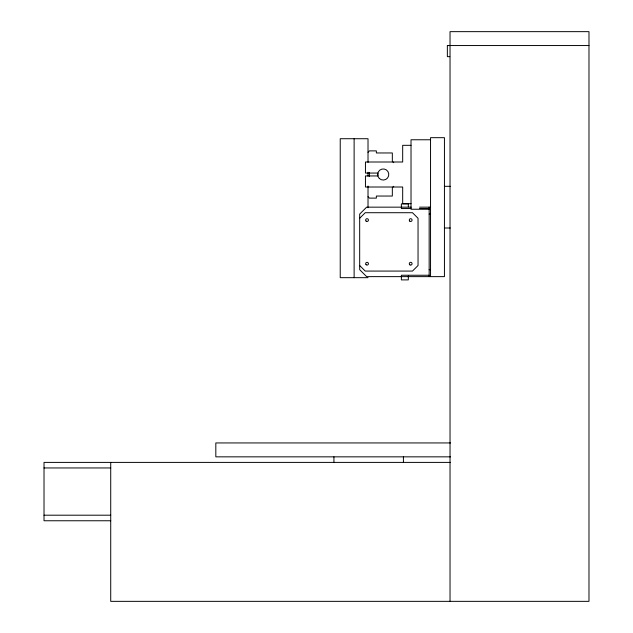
<?xml version="1.0" encoding="UTF-8"?>
<svg xmlns="http://www.w3.org/2000/svg" width="633" height="633" viewBox="0 0 633 633"><rect width="100%" height="100%" fill="white"/><g stroke="black" fill="none" stroke-linecap="round" stroke-linejoin="round"><path stroke-width="0.95" d="M368.018 152.268L369.411 150.883L376.358 150.883L376.358 152.964L392.333 152.964L392.333 161.304L393.726 162.689M359.679 218.274L365.241 212.712L412.479 212.712L418.041 218.274L418.041 265.52L412.479 271.074L365.241 271.074L359.679 265.52M393.726 186.316L392.333 187.7L392.333 196.04L376.358 196.04L376.358 198.121L369.411 198.121L368.018 196.736M447.357 45.544L449.762 45.544L447.357 45.544L447.357 56.661L449.762 56.661M450.031 45.544L588.983 45.544M430.614 139.766L411.023 139.766L411.023 209.238L429.633 209.238M411.023 145.321L402.683 145.321L402.683 162.001L365.447 162.001L365.447 173.062L377.861 173.062L377.861 175.942L365.447 175.942L365.447 187.012L402.683 187.012L402.683 203.684L411.023 203.684M444.437 186.316L450.261 186.316M411.213 207.157L366.626 207.157L359.679 214.104L359.679 269.682L366.626 276.629L444.437 276.629L444.437 137.678L430.543 137.678L430.543 276.629M419.576 207.157L430.543 207.157M410.952 208.55L401.369 208.55L401.369 207.157M419.576 208.55L429.158 208.55M429.158 214.104L430.543 214.104M444.437 227.999L450.261 227.999M429.158 269.682L430.543 269.682M429.158 275.244L401.369 275.244L401.369 279.897L408.317 279.897L408.317 275.996M368.018 277.673L340.23 277.673L340.23 138.722L368.018 138.722L368.018 162.372M450.522 442.942L215.821 442.942L215.821 456.844L450.522 456.844M450.522 462.399L44.017 462.399L44.017 520.761L110.72 520.761M44.017 467.953L110.72 467.953M44.017 515.199L110.72 515.199M450.031 601.35L450.031 31.65L588.983 31.65L588.983 601.35L110.72 601.35L110.72 462.399M429.158 207.157L429.158 276.629M408.317 206.817L408.317 203.889L401.369 203.889L401.369 206.849M403.411 456.844L403.411 462.399M369.411 172.651L369.411 176.354M368.018 172.231L368.018 176.172M368.018 186.023L368.018 207.703M354.124 138.722L354.124 277.673M333.931 456.844L333.931 462.399M379.302 178.435A5.555 5.555 0 0 0 388.599 175.942A5.555 5.555 0 0 0 381.794 169.138A5.555 5.555 0 0 0 379.302 178.435M409.978 264.911A1.393 1.393 0 0 0 412.067 263.708A1.393 1.393 0 0 0 409.978 262.505A1.393 1.393 0 0 0 409.978 264.911M366.064 264.689A1.393 1.393 0 0 0 368.39 264.072A1.393 1.393 0 0 0 366.689 262.371A1.393 1.393 0 0 0 366.064 264.689M366.064 221.059A1.393 1.393 0 0 0 368.39 220.442A1.393 1.393 0 0 0 366.689 218.733A1.393 1.393 0 0 0 366.064 221.059M409.693 221.059A1.393 1.393 0 0 0 412.02 220.442A1.393 1.393 0 0 0 410.319 218.733A1.393 1.393 0 0 0 409.693 221.059"/></g></svg>
